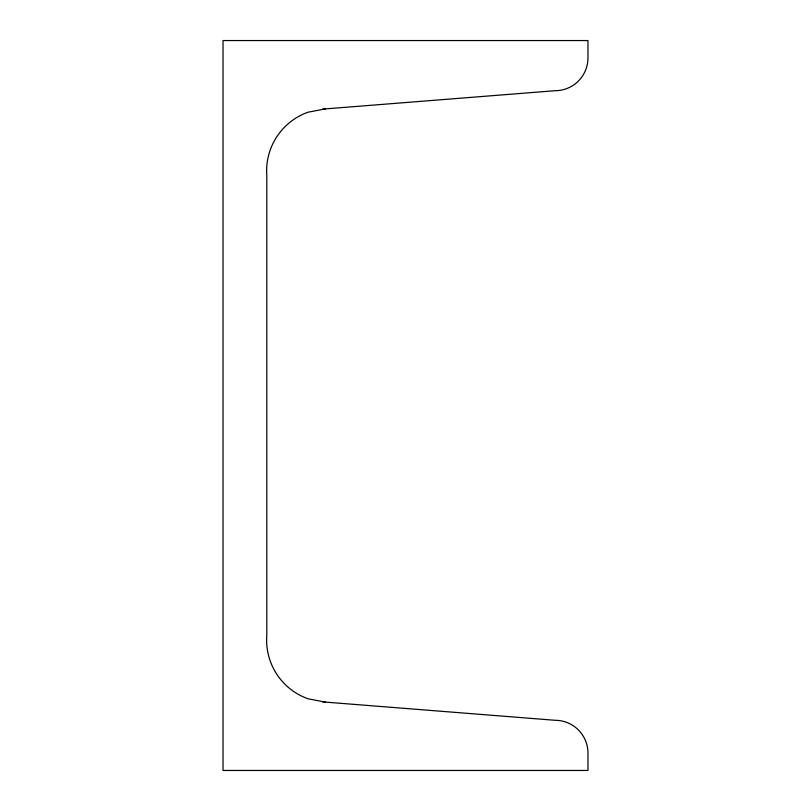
<?xml version="1.0" encoding="UTF-8"?>
<svg xmlns="http://www.w3.org/2000/svg" width="811" height="811" viewBox="0 0 811 811"><rect width="100%" height="100%" fill="white"/><g stroke="black" fill="none" stroke-linecap="round" stroke-linejoin="round"><path stroke-width="1.22" d="M322.545 109.12L555.13 90.71A32.845 32.845 0 0 0 587.975 57.865L587.975 40.55L223.025 40.55L223.025 770.45L587.975 770.45L587.975 753.135A32.845 32.845 0 0 0 555.13 720.29L322.545 701.88M325.444 702.113L308.089 698.808A62.234 62.234 0 0 1 266.819 635.256L266.819 175.744A62.234 62.234 0 0 1 308.089 112.192L325.444 108.887"/></g></svg>
